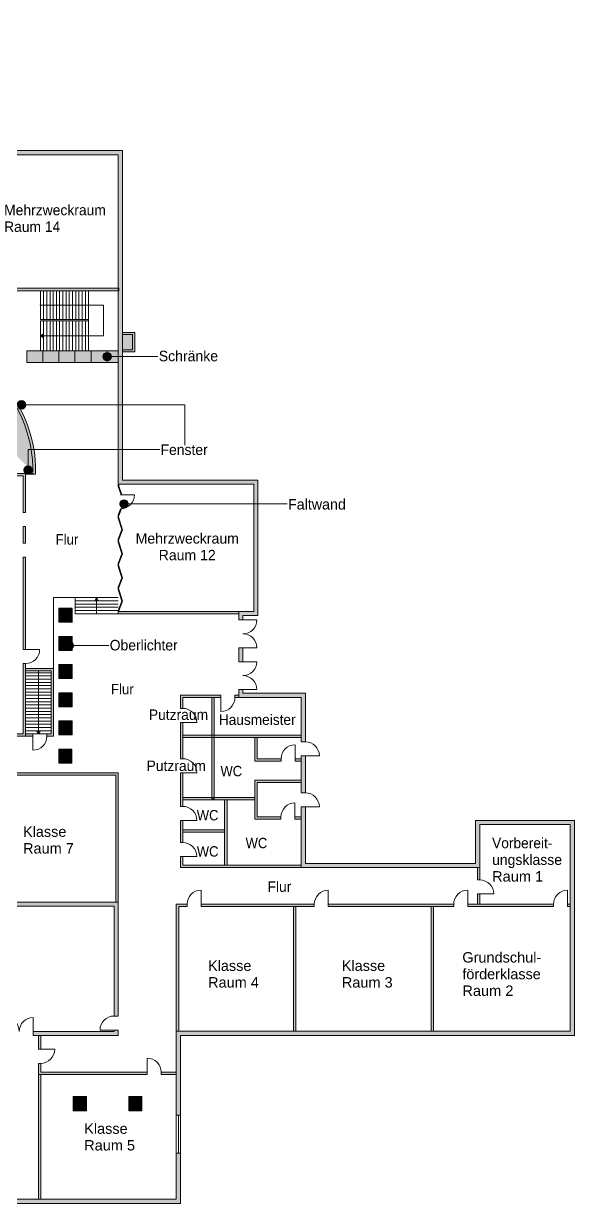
# Model space of a CAD drawing. Header units: inches. Extents: x -15998 to 80878, y -17133 to 67803.
# Drawn here: x 41207 to 80878, y -17133 to 67803 of the extents above; entities that cross this region are included whole.
import ezdxf

# ---------------------------------------------------------------- set-up
doc = ezdxf.new("R2010")
doc.units = ezdxf.units.IN
doc.header["$LTSCALE"] = 303
doc.header["$MEASUREMENT"] = 0
doc.header["$PDMODE"] = 34
doc.header["$PDSIZE"] = 5
doc.linetypes.add('Standardmuster', pattern=[0])
doc.linetypes.add('Volllinie', pattern=[0])
doc.layers.add('Grundebene', color=7, linetype='Continuous')
doc.styles.add('ARIAL', font='arial.ttf', dxfattribs={"height": 0.2})

# ---------------------------------------------------------------- blocks, each defined once
blk = doc.blocks.new('Color_Area-B6')
at = {"layer": 'Grundebene', "true_color": 0x000000, "transparency": 33554687}
h = blk.add_hatch(color=18, dxfattribs=at)
h.paths.add_polyline_path([(40301, 13693), (47851, 13693), (47851, 4561), (48021, 4561), (48021, 13863), (40301, 13863)], flags=0)
h.paths.add_polyline_path([(16188, 13863), (8489, 13863), (8489, 13693), (16188, 13693)], flags=0)
h.paths.add_polyline_path([(19313, 13863), (19313, 13693), (17198, 13693), (17198, 13863)], flags=0)
h.paths.add_polyline_path([(20323, 13863), (29296, 13863), (29296, 13693), (20323, 13693)], flags=0)
h.paths.add_polyline_path([(30306, 13693), (30306, 13863), (39291, 13863), (39291, 13693)], flags=0)
at = {"layer": 'Grundebene', "color": 18, "linetype": 'Volllinie', "lineweight": 9, "true_color": 0x000000}
for p, q in [((16188, 13863), (8489, 13863)), ((8489, 13863), (8489, 13693)), ((8489, 13693), (16188, 13693)), ((16188, 13693), (16188, 13863)), ((17198, 13693), (17198, 13863)), ((17198, 13863), (19313, 13863)), ((19313, 13693), (17198, 13693)), ((19313, 13863), (19313, 13693)), ((20323, 13863), (29296, 13863)), ((20323, 13693), (20323, 13863)), ((29296, 13693), (20323, 13693)), ((29296, 13863), (29296, 13693)), ((30306, 13693), (30306, 13863)), ((30306, 13863), (39291, 13863)), ((39291, 13693), (30306, 13693)), ((39291, 13863), (39291, 13693)), ((48021, 13863), (40301, 13863)), ((40301, 13863), (40301, 13693)), ((40301, 13693), (47851, 13693)), ((47851, 13693), (47851, 4561)), ((48021, 4561), (48021, 13863)), ((47851, 4561), (48021, 4561))]:
    blk.add_line(p, q, dxfattribs=at)
blk = doc.blocks.new('Color_Area-126')
at = {"layer": 'Grundebene', "true_color": 0x000000, "transparency": 33554687}
h = blk.add_hatch(color=18, dxfattribs=at)
h.paths.add_polyline_path([(42440, -6039), (42270, -6039), (42270, -5051), (42440, -5051)], flags=0)
h.paths.add_polyline_path([(42440, -7049), (42440, -7686), (50103, -7686), (50103, -7856), (42270, -7856), (42270, -7049)], flags=0)
h.paths.add_polyline_path([(51113, -7856), (51113, -7686), (52207, -7686), (52207, -7856)], flags=0)
at = {"layer": 'Grundebene', "color": 18, "linetype": 'Volllinie', "lineweight": 9, "true_color": 0x000000}
for p, q in [((42270, -6039), (42270, -5051)), ((42270, -5051), (42440, -5051)), ((42440, -5051), (42440, -6039)), ((42440, -6039), (42270, -6039)), ((42270, -7856), (42270, -7049)), ((42270, -7049), (42440, -7049)), ((42440, -7049), (42440, -7686)), ((50103, -7856), (42270, -7856)), ((42440, -7686), (50103, -7686)), ((50103, -7686), (50103, -7856)), ((51113, -7856), (51113, -7686)), ((51113, -7686), (52207, -7686)), ((52207, -7856), (51113, -7856)), ((52207, -7686), (52207, -7856))]:
    blk.add_line(p, q, dxfattribs=at)
blk = doc.blocks.new('Color_Area-135')
at = {"layer": 'Grundebene', "true_color": 0x000000, "transparency": 33554687}
blk.add_hatch(color=18, dxfattribs=at).paths.add_polyline_path([(42270, -7856), (42270, -16833), (42440, -16833), (42440, -7856)], flags=0)
at = {"layer": 'Grundebene', "color": 18, "linetype": 'Volllinie', "lineweight": 9, "true_color": 0x000000}
for p, q in [((42270, -7856), (42270, -16833)), ((42440, -7856), (42270, -7856)), ((42440, -7856), (42440, -16833)), ((42270, -16833), (42440, -16833))]:
    blk.add_line(p, q, dxfattribs=at)
blk = doc.blocks.new('Color_Area-13A')
at = {"layer": 'Grundebene', "true_color": 0x000000, "transparency": 33554687}
h = blk.add_hatch(color=18, dxfattribs=at)
h.paths.add_polyline_path([(52981, 4236), (52981, 4406), (52207, 4406), (52207, -4740), (52377, -4740), (52377, 4236)], flags=0)
h.paths.add_polyline_path([(79376, 4406), (73195, 4406), (73195, 4236), (79376, 4236)], flags=0)
h.paths.add_polyline_path([(80578, 4406), (80578, 4236), (80386, 4236), (80386, 4406)], flags=0)
h.paths.add_polyline_path([(72185, 4236), (72185, 4406), (63154, 4406), (63154, 4236)], flags=0)
h.paths.add_polyline_path([(53991, 4236), (62144, 4236), (62144, 4406), (53991, 4406)], flags=0)
at = {"layer": 'Grundebene', "color": 18, "linetype": 'Volllinie', "lineweight": 9, "true_color": 0x000000}
for p, q in [((52981, 4406), (52207, 4406)), ((52207, 4406), (52207, -4740)), ((52981, 4236), (52981, 4406)), ((62144, 4406), (53991, 4406)), ((53991, 4406), (53991, 4236)), ((62144, 4236), (62144, 4406)), ((72185, 4406), (63154, 4406)), ((63154, 4406), (63154, 4236)), ((72185, 4236), (72185, 4406)), ((79376, 4406), (73195, 4406)), ((73195, 4406), (73195, 4236)), ((79376, 4236), (79376, 4406)), ((80386, 4236), (80386, 4406)), ((80386, 4406), (80578, 4406)), ((80578, 4406), (80578, 4236)), ((52377, -4740), (52377, 4236)), ((52377, 4236), (52981, 4236)), ((53991, 4236), (62144, 4236)), ((63154, 4236), (72185, 4236)), ((73195, 4236), (79376, 4236)), ((80578, 4236), (80386, 4236)), ((52207, -4740), (52377, -4740))]:
    blk.add_line(p, q, dxfattribs=at)
blk = doc.blocks.new('Color_Area-151')
at = {"layer": 'Grundebene', "true_color": 0x000000, "transparency": 33554687}
h = blk.add_hatch(color=18, dxfattribs=at)
h.paths.add_polyline_path([(73896, 5144), (74066, 5144), (74066, 4406), (73896, 4406)], flags=0)
h.paths.add_polyline_path([(74066, 6154), (74066, 7042), (73896, 7042), (73896, 6154)], flags=0)
at = {"layer": 'Grundebene', "color": 18, "linetype": 'Volllinie', "lineweight": 9, "true_color": 0x000000}
for p, q in [((74066, 7042), (73896, 7042)), ((73896, 7042), (73896, 6154)), ((74066, 6154), (74066, 7042)), ((73896, 6154), (74066, 6154)), ((73896, 5144), (74066, 5144)), ((73896, 4406), (73896, 5144)), ((74066, 5144), (74066, 4406)), ((74066, 4406), (73896, 4406))]:
    blk.add_line(p, q, dxfattribs=at)
blk = doc.blocks.new('Color_Area-15A')
at = {"layer": 'Grundebene', "true_color": 0x000000, "transparency": 33554687}
blk.add_hatch(color=18, dxfattribs=at).paths.add_polyline_path([(60819, -4740), (60819, 4236), (60649, 4236), (60649, -4740)], flags=0)
at = {"layer": 'Grundebene', "color": 18, "linetype": 'Volllinie', "lineweight": 9, "true_color": 0x000000}
for p, q in [((60819, 4236), (60649, 4236)), ((60649, -4740), (60649, 4236)), ((60819, -4740), (60819, 4236)), ((60649, -4740), (60819, -4740))]:
    blk.add_line(p, q, dxfattribs=at)
blk = doc.blocks.new('Color_Area-15F')
at = {"layer": 'Grundebene', "true_color": 0x000000, "transparency": 33554687}
blk.add_hatch(color=18, dxfattribs=at).paths.add_polyline_path([(70571, 4236), (70571, -4740), (70741, -4740), (70741, 4236)], flags=0)
at = {"layer": 'Grundebene', "color": 18, "linetype": 'Volllinie', "lineweight": 9, "true_color": 0x000000}
for p, q in [((70571, 4236), (70571, -4740)), ((70741, 4236), (70571, 4236)), ((70741, 4236), (70741, -4740)), ((70571, -4740), (70741, -4740))]:
    blk.add_line(p, q, dxfattribs=at)
blk = doc.blocks.new('Color_Area-164')
at = {"layer": 'Grundebene', "true_color": 0x000000, "transparency": 33554687}
h = blk.add_hatch(color=18, dxfattribs=at)
h.paths.add_polyline_path([(55422, 19289), (55422, 19459), (52502, 19459), (52502, 18507), (52672, 18507), (52672, 19289)], flags=0)
h.paths.add_polyline_path([(52672, 8844), (52672, 10440), (52502, 10440), (52502, 8844)], flags=0)
h.paths.add_polyline_path([(52672, 7212), (61199, 7212), (61199, 7042), (52502, 7042), (52502, 7834), (52672, 7834)], flags=0)
h.paths.add_polyline_path([(52502, 11450), (52672, 11450), (52672, 13874), (52502, 13874)], flags=0)
h.paths.add_polyline_path([(52502, 17497), (52502, 14884), (52672, 14884), (52672, 17497)], flags=0)
h.paths.add_polyline_path([(56432, 19289), (56703, 19289), (56703, 19459), (56432, 19459)], flags=0)
at = {"layer": 'Grundebene', "color": 18, "linetype": 'Volllinie', "lineweight": 9, "true_color": 0x000000}
for p, q in [((55422, 19459), (52502, 19459)), ((52502, 19459), (52502, 18507)), ((52672, 18507), (52672, 19289)), ((52672, 19289), (55422, 19289)), ((55422, 19289), (55422, 19459)), ((56703, 19459), (56432, 19459)), ((56432, 19459), (56432, 19289)), ((56432, 19289), (56703, 19289)), ((56703, 19289), (56703, 19459)), ((52502, 18507), (52672, 18507)), ((52502, 17497), (52502, 14884)), ((52672, 17497), (52502, 17497)), ((52672, 14884), (52672, 17497)), ((52502, 14884), (52672, 14884)), ((52672, 13874), (52502, 13874)), ((52502, 13874), (52502, 11450)), ((52672, 11450), (52672, 13874)), ((52502, 11450), (52672, 11450)), ((52672, 10440), (52502, 10440)), ((52502, 10440), (52502, 8844)), ((52672, 8844), (52672, 10440)), ((52502, 8844), (52672, 8844)), ((52502, 7042), (52502, 7834)), ((52502, 7834), (52672, 7834)), ((52672, 7834), (52672, 7212)), ((61199, 7042), (52502, 7042)), ((52672, 7212), (61199, 7212)), ((61199, 7212), (61199, 7042))]:
    blk.add_line(p, q, dxfattribs=at)
blk = doc.blocks.new('Color_Area-181')
at = {"layer": 'Grundebene', "true_color": 0x000000, "transparency": 33554687}
blk.add_hatch(color=18, dxfattribs=at).paths.add_polyline_path([(54928, 12003), (54928, 19289), (54758, 19289), (54758, 12003)], flags=0)
at = {"layer": 'Grundebene', "color": 18, "linetype": 'Volllinie', "lineweight": 9, "true_color": 0x000000}
for p, q in [((54928, 19289), (54758, 19289)), ((54758, 12003), (54758, 19289)), ((54928, 12003), (54928, 19289)), ((54758, 12003), (54928, 12003))]:
    blk.add_line(p, q, dxfattribs=at)
blk = doc.blocks.new('Color_Area-186')
at = {"layer": 'Grundebene', "true_color": 0x000000, "transparency": 33554687}
blk.add_hatch(color=18, dxfattribs=at).paths.add_polyline_path([(61199, 16584), (52672, 16584), (52672, 16414), (61199, 16414)], flags=0)
at = {"layer": 'Grundebene', "color": 18, "linetype": 'Volllinie', "lineweight": 9, "true_color": 0x000000}
for p, q in [((61199, 16584), (52672, 16584)), ((52672, 16584), (52672, 16414)), ((61199, 16414), (52672, 16414)), ((61199, 16414), (61199, 16584))]:
    blk.add_line(p, q, dxfattribs=at)
blk = doc.blocks.new('Color_Area-18B')
at = {"layer": 'Grundebene', "true_color": 0x000000, "transparency": 33554687}
h = blk.add_hatch(color=18, dxfattribs=at)
h.paths.add_polyline_path([(58028, 16414), (57858, 16414), (57858, 14708), (59752, 14708), (59752, 14878), (58028, 14878)], flags=0)
h.paths.add_polyline_path([(60762, 14708), (61199, 14708), (61199, 14878), (60762, 14878)], flags=0)
at = {"layer": 'Grundebene', "color": 18, "linetype": 'Volllinie', "lineweight": 9, "true_color": 0x000000}
for p, q in [((58028, 16414), (57858, 16414)), ((57858, 16414), (57858, 14708)), ((58028, 14878), (58028, 16414)), ((57858, 14708), (59752, 14708)), ((59752, 14878), (58028, 14878)), ((59752, 14708), (59752, 14878)), ((61199, 14878), (60762, 14878)), ((60762, 14878), (60762, 14708)), ((60762, 14708), (61199, 14708)), ((61199, 14708), (61199, 14878))]:
    blk.add_line(p, q, dxfattribs=at)
blk = doc.blocks.new('Color_Area-196')
at = {"layer": 'Grundebene', "true_color": 0x000000, "transparency": 33554687}
h = blk.add_hatch(color=18, dxfattribs=at)
h.paths.add_polyline_path([(59744, 10692), (59744, 10522), (57858, 10522), (57858, 13328), (61199, 13328), (61199, 13158), (58028, 13158), (58028, 10692)], flags=0)
h.paths.add_polyline_path([(60754, 10522), (61199, 10522), (61199, 10692), (60754, 10692)], flags=0)
at = {"layer": 'Grundebene', "color": 18, "linetype": 'Volllinie', "lineweight": 9, "true_color": 0x000000}
for p, q in [((57858, 10522), (57858, 13328)), ((57858, 13328), (61199, 13328)), ((61199, 13158), (58028, 13158)), ((58028, 13158), (58028, 10692)), ((61199, 13328), (61199, 13158)), ((59744, 10522), (57858, 10522)), ((58028, 10692), (59744, 10692)), ((59744, 10692), (59744, 10522)), ((61199, 10692), (60754, 10692)), ((60754, 10692), (60754, 10522)), ((60754, 10522), (61199, 10522)), ((61199, 10522), (61199, 10692))]:
    blk.add_line(p, q, dxfattribs=at)
blk = doc.blocks.new('Color_Area-1A3')
at = {"layer": 'Grundebene', "true_color": 0x000000, "transparency": 33554687}
blk.add_hatch(color=18, dxfattribs=at).paths.add_polyline_path([(52672, 11918), (57858, 11918), (57858, 12088), (52672, 12088)], flags=0)
at = {"layer": 'Grundebene', "color": 18, "linetype": 'Volllinie', "lineweight": 9, "true_color": 0x000000}
for p, q in [((52672, 12088), (57858, 12088)), ((52672, 12088), (52672, 11918)), ((52672, 11918), (57858, 11918)), ((57858, 11918), (57858, 12088))]:
    blk.add_line(p, q, dxfattribs=at)
blk = doc.blocks.new('Color_Area-1A8')
at = {"layer": 'Grundebene', "true_color": 0x000000, "transparency": 33554687}
blk.add_hatch(color=18, dxfattribs=at).paths.add_polyline_path([(55858, 7212), (55858, 11918), (55688, 11918), (55688, 7212)], flags=0)
at = {"layer": 'Grundebene', "color": 18, "linetype": 'Volllinie', "lineweight": 9, "true_color": 0x000000}
for p, q in [((55858, 11918), (55688, 11918)), ((55688, 7212), (55688, 11918)), ((55858, 7212), (55858, 11918)), ((55688, 7212), (55858, 7212))]:
    blk.add_line(p, q, dxfattribs=at)
blk = doc.blocks.new('Color_Area-1AD')
at = {"layer": 'Grundebene', "true_color": 0x000000, "transparency": 33554687}
blk.add_hatch(color=18, dxfattribs=at).paths.add_polyline_path([(55688, 9762), (52672, 9762), (52672, 9592), (55688, 9592)], flags=0)
at = {"layer": 'Grundebene', "color": 18, "linetype": 'Volllinie', "lineweight": 9, "true_color": 0x000000}
for p, q in [((55688, 9762), (52672, 9762)), ((52672, 9762), (52672, 9592)), ((55688, 9592), (52672, 9592)), ((55688, 9592), (55688, 9762))]:
    blk.add_line(p, q, dxfattribs=at)
blk = doc.blocks.new('Color_Area-25A')
at = {"layer": 'Grundebene', "true_color": 0x000000, "transparency": 33554687}
h = blk.add_hatch(color=18, dxfattribs=at)
h.paths.add_polyline_path([(40587, 48575), (40587, 48745), (48077, 48745), (48077, 48575)], flags=0)
h.paths.add_polyline_path([(39577, 48745), (34534, 48745), (34534, 53989), (34364, 53989), (34364, 48575), (39577, 48575)], flags=0)
h.paths.add_polyline_path([(34534, 54999), (34364, 54999), (34364, 58357), (34534, 58357)], flags=0)
at = {"layer": 'Grundebene', "color": 18, "linetype": 'Volllinie', "lineweight": 9, "true_color": 0x000000}
for p, q in [((34364, 54999), (34364, 58357)), ((34364, 58357), (34534, 58357)), ((34534, 58357), (34534, 54999)), ((34534, 54999), (34364, 54999)), ((34534, 53989), (34364, 53989)), ((34364, 53989), (34364, 48575)), ((34534, 48745), (34534, 53989)), ((34364, 48575), (39577, 48575)), ((39577, 48745), (34534, 48745)), ((39577, 48575), (39577, 48745)), ((40587, 48575), (40587, 48745)), ((40587, 48745), (48077, 48745)), ((48077, 48575), (40587, 48575)), ((48077, 48745), (48077, 48575))]:
    blk.add_line(p, q, dxfattribs=at)
blk = doc.blocks.new('Color_Area-28A')
at = {"layer": 'Grundebene', "true_color": 0x000000, "transparency": 33554687}
h = blk.add_hatch(color=18, dxfattribs=at)
edge = h.paths.add_edge_path(flags=0)
edge.add_ellipse((29298, 35590), major_axis=(12582, 0), ratio=0.865119, start_angle=-1.1521, end_angle=83.52396)
edge.add_line((30717, 46405), (30740, 46574))
edge.add_ellipse((29298, 35590), major_axis=(-12779, 0), ratio=0.865119, start_angle=178.8479, end_angle=263.52396, ccw=False)
edge.add_line((42075, 35367), (41877, 35371))
at = {"layer": 'Grundebene', "color": 18, "linetype": 'Volllinie', "lineweight": 9, "true_color": 0x000000}
for p, q in [((30740, 46574), (30717, 46405)), ((42075, 35367), (41877, 35371))]:
    blk.add_line(p, q, dxfattribs=at)
for major_axis in [(12582, 0), (12779, 0)]:
    blk.add_ellipse((29298, 35590), major_axis=major_axis, ratio=0.865119, start_param=6.263077, end_param=7.740953, dxfattribs=at)
blk = doc.blocks.new('door-2A9')
at = {"layer": 'Grundebene', "color": 18, "linetype": 'Standardmuster', "lineweight": 13, "true_color": 0x000000}
blk.add_line((80386, 4406), (80386, 5416), dxfattribs=at)
blk.add_arc((80386, 4406), 1010, 90, 180, dxfattribs=at)
blk = doc.blocks.new('door-2B1')
at = {"layer": 'Grundebene', "color": 18, "linetype": 'Standardmuster', "lineweight": 13, "true_color": 0x000000}
blk.add_line((50103, -7686), (50103, -6676), dxfattribs=at)
blk.add_arc((50103, -7686), 1010, 0, 90, dxfattribs=at)
blk = doc.blocks.new('door-2B9')
at = {"layer": 'Grundebene', "color": 18, "linetype": 'Standardmuster', "lineweight": 13, "true_color": 0x000000}
blk.add_line((42440, -6039), (43450, -6039), dxfattribs=at)
blk.add_arc((42440, -6039), 1010, 270, 0, dxfattribs=at)
blk = doc.blocks.new('door-39B')
at = {"layer": 'Grundebene', "color": 18, "linetype": 'Standardmuster', "lineweight": 13, "true_color": 0x000000}
for p, q in [((39897, -4751), (39897, -3751)), ((41897, -4751), (41897, -3751))]:
    blk.add_line(p, q, dxfattribs=at)
for centre, start, end in [((39897, -4751), 0, 90), ((41897, -4751), 90, 180)]:
    blk.add_arc(centre, 1000, start, end, dxfattribs=at)
blk = doc.blocks.new('door-3A5')
at = {"layer": 'Grundebene', "color": 18, "linetype": 'Standardmuster', "lineweight": 13, "true_color": 0x000000}
blk.add_line((47721, -4654), (46711, -4654), dxfattribs=at)
blk.add_arc((47721, -4654), 1010, 90, 180, dxfattribs=at)
blk = doc.blocks.new('Color_Area-3C4')
at = {"layer": 'Grundebene', "true_color": 0x000000, "transparency": 33554687}
blk.add_hatch(color=18, dxfattribs=at).paths.add_polyline_path([(48021, 25320), (56703, 25320), (56703, 25490), (48021, 25490)], flags=0)
at = {"layer": 'Grundebene', "color": 18, "linetype": 'Volllinie', "lineweight": 9, "true_color": 0x000000}
for p, q in [((48021, 25490), (56703, 25490)), ((48021, 25490), (48021, 25320)), ((56703, 25320), (56703, 25490)), ((48021, 25320), (56703, 25320))]:
    blk.add_line(p, q, dxfattribs=at)
blk = doc.blocks.new('Color_Area-3C9')
at = {"layer": 'Grundebene', "true_color": 0x000000, "transparency": 33554687}
blk.add_hatch(color=18, dxfattribs=at).paths.add_polyline_path([(48277, 26230), (48021, 25548), (48021, 25405), (48330, 26228), (48021, 27221), (48021, 27053)], flags=0)
at = {"layer": 'Grundebene', "color": 18, "linetype": 'Volllinie', "lineweight": 9, "true_color": 0x000000}
for p, q in [((48330, 26228), (48021, 27221)), ((48021, 27221), (48021, 27053)), ((48021, 27053), (48277, 26230)), ((48277, 26230), (48021, 25548)), ((48021, 25405), (48330, 26228)), ((48021, 25548), (48021, 25405))]:
    blk.add_line(p, q, dxfattribs=at)
blk = doc.blocks.new('Color_Area-3D0')
at = {"layer": 'Grundebene', "true_color": 0x000000, "transparency": 33554687}
blk.add_hatch(color=18, dxfattribs=at).paths.add_polyline_path([(48277, 27907), (48021, 27225), (48021, 27083), (48330, 27906), (48021, 28899), (48021, 28730)], flags=0)
at = {"layer": 'Grundebene', "color": 18, "linetype": 'Volllinie', "lineweight": 9, "true_color": 0x000000}
for p, q in [((48330, 27906), (48021, 28899)), ((48021, 28899), (48021, 28730)), ((48021, 28730), (48277, 27907)), ((48277, 27907), (48021, 27225)), ((48021, 27083), (48330, 27906)), ((48021, 27225), (48021, 27083))]:
    blk.add_line(p, q, dxfattribs=at)
blk = doc.blocks.new('Color_Area-3D7')
at = {"layer": 'Grundebene', "true_color": 0x000000, "transparency": 33554687}
blk.add_hatch(color=18, dxfattribs=at).paths.add_polyline_path([(48277, 29639), (48021, 28957), (48021, 28815), (48330, 29637), (48021, 30631), (48021, 30462)], flags=0)
at = {"layer": 'Grundebene', "color": 18, "linetype": 'Volllinie', "lineweight": 9, "true_color": 0x000000}
for p, q in [((48330, 29637), (48021, 30631)), ((48021, 30631), (48021, 30462)), ((48021, 30462), (48277, 29639)), ((48277, 29639), (48021, 28957)), ((48021, 28815), (48330, 29637)), ((48021, 28957), (48021, 28815))]:
    blk.add_line(p, q, dxfattribs=at)
blk = doc.blocks.new('Color_Area-3DE')
at = {"layer": 'Grundebene', "true_color": 0x000000, "transparency": 33554687}
blk.add_hatch(color=18, dxfattribs=at).paths.add_polyline_path([(48277, 31371), (48021, 30689), (48021, 30546), (48330, 31369), (48021, 32362), (48021, 32194)], flags=0)
at = {"layer": 'Grundebene', "color": 18, "linetype": 'Volllinie', "lineweight": 9, "true_color": 0x000000}
for p, q in [((48330, 31369), (48021, 32362)), ((48021, 32362), (48021, 32194)), ((48021, 32194), (48277, 31371)), ((48277, 31371), (48021, 30689)), ((48021, 30546), (48330, 31369)), ((48021, 30689), (48021, 30546))]:
    blk.add_line(p, q, dxfattribs=at)
blk = doc.blocks.new('Color_Area-3E5')
at = {"layer": 'Grundebene', "true_color": 0x000000, "transparency": 33554687}
blk.add_hatch(color=18, dxfattribs=at).paths.add_polyline_path([(48194, 32880), (48229, 32881), (48248, 32882), (48021, 32278), (48021, 32420)], flags=0)
at = {"layer": 'Grundebene', "color": 18, "linetype": 'Volllinie', "lineweight": 9, "true_color": 0x000000}
for p, q in [((48021, 32278), (48248, 32882)), ((48021, 32420), (48194, 32880)), ((48021, 32278), (48021, 32420))]:
    blk.add_line(p, q, dxfattribs=at)
blk.add_arc((48191, 33890), 1010, 270.14339, 273.20812, dxfattribs=at)
blk = doc.blocks.new('Color_Area-3EA')
at = {"layer": 'Grundebene', "true_color": 0x000000, "transparency": 33554687}
blk.add_hatch(color=18, dxfattribs=at).paths.add_polyline_path([(48021, 34484), (48227, 33890), (48280, 33890), (48021, 34637)], flags=0)
at = {"layer": 'Grundebene', "color": 18, "linetype": 'Volllinie', "lineweight": 9, "true_color": 0x000000}
for p, q in [((48021, 34637), (48280, 33890)), ((48021, 34637), (48021, 34484)), ((48021, 34484), (48227, 33890)), ((48227, 33890), (48280, 33890))]:
    blk.add_line(p, q, dxfattribs=at)
blk = doc.blocks.new('Color_Area-3EF')
at = {"layer": 'Grundebene', "true_color": 0x000000, "transparency": 33554687}
blk.add_hatch(color=18, dxfattribs=at).paths.add_polyline_path([(48071, 34484), (48071, 34637), (48021, 34637), (48021, 34484)], flags=0)
at = {"layer": 'Grundebene', "color": 18, "linetype": 'Volllinie', "lineweight": 9, "true_color": 0x000000}
for p, q in [((48071, 34637), (48021, 34637)), ((48021, 34484), (48021, 34637)), ((48021, 34484), (48071, 34484)), ((48071, 34484), (48071, 34637))]:
    blk.add_line(p, q, dxfattribs=at)
blk = doc.blocks.new('Color_Area-3F9')
at = {"layer": 'Grundebene', "true_color": 0xffffff, "transparency": 33554687}
blk.add_hatch(color=7, dxfattribs=at).paths.add_polyline_path([(41357, 35371), (41877, 35371), (41878, 35407), (41355, 35407)], flags=0)
at = {"layer": 'Grundebene', "color": 18, "linetype": 'Volllinie', "lineweight": 9, "true_color": 0x000000}
for p, q in [((41878, 35407), (41355, 35407)), ((41355, 35407), (41357, 35371)), ((41357, 35371), (41877, 35371)), ((41877, 35371), (41878, 35407))]:
    blk.add_line(p, q, dxfattribs=at)
blk = doc.blocks.new('Color_Area-833')
at = {"layer": 'Grundebene', "true_color": 0x000000, "transparency": 33554687}
h = blk.add_hatch(color=18, dxfattribs=at)
edge = h.paths.add_edge_path(flags=0)
edge.add_arc((41533, 35661), 303, 0, 360)
at = {"layer": 'Grundebene', "color": 18, "linetype": 'Standardmuster', "lineweight": 13, "true_color": 0x000000}
blk.add_circle((41533, 35661), 303, dxfattribs=at)
blk = doc.blocks.new('_GROUP-43E')
at = {"layer": 'Grundebene', "color": 18, "linetype": 'Standardmuster', "lineweight": 13, "true_color": 0x000000}
for p, q in [((41533, 37150), (51012, 37150)), ((41533, 35661), (41533, 37150))]:
    blk.add_line(p, q, dxfattribs=at)
at = {"layer": 'Grundebene'}
blk.add_blockref('Color_Area-833', (0, 0), dxfattribs=at)
blk = doc.blocks.new('Color_Area-835')
at = {"layer": 'Grundebene', "true_color": 0x000000, "transparency": 33554687}
h = blk.add_hatch(color=18, dxfattribs=at)
edge = h.paths.add_edge_path(flags=0)
edge.add_arc((41062, 40356), 303, 0, 360)
at = {"layer": 'Grundebene', "color": 18, "linetype": 'Standardmuster', "lineweight": 13, "true_color": 0x000000}
blk.add_circle((41062, 40356), 303, dxfattribs=at)
blk = doc.blocks.new('_GROUP-442')
at = {"layer": 'Grundebene', "color": 18, "linetype": 'Standardmuster', "lineweight": 13, "true_color": 0x000000}
for p, q in [((41062, 40356), (52810, 40356)), ((52810, 40356), (52810, 37450))]:
    blk.add_line(p, q, dxfattribs=at)
at = {"layer": 'Grundebene'}
blk.add_blockref('Color_Area-835', (0, 0), dxfattribs=at)
blk = doc.blocks.new('Color_Area-837')
at = {"layer": 'Grundebene', "true_color": 0x000000, "transparency": 33554687}
h = blk.add_hatch(color=18, dxfattribs=at)
edge = h.paths.add_edge_path(flags=0)
edge.add_arc((47226, 43827), 303, 0, 360)
at = {"layer": 'Grundebene', "color": 18, "linetype": 'Standardmuster', "lineweight": 13, "true_color": 0x000000}
blk.add_circle((47226, 43827), 303, dxfattribs=at)
blk = doc.blocks.new('_GROUP-446')
at = {"layer": 'Grundebene', "color": 18, "linetype": 'Standardmuster', "lineweight": 13, "true_color": 0x000000}
blk.add_line((47226, 43827), (50870, 43827), dxfattribs=at)
at = {"layer": 'Grundebene'}
blk.add_blockref('Color_Area-837', (0, 0), dxfattribs=at)
blk = doc.blocks.new('Color_Area-839')
at = {"layer": 'Grundebene', "true_color": 0x000000, "transparency": 33554687}
h = blk.add_hatch(color=18, dxfattribs=at)
edge = h.paths.add_edge_path(flags=0)
edge.add_arc((48441, 33221), 303, 0, 360)
at = {"layer": 'Grundebene', "color": 18, "linetype": 'Standardmuster', "lineweight": 13, "true_color": 0x000000}
blk.add_circle((48441, 33221), 303, dxfattribs=at)
blk = doc.blocks.new('Color_Area-83E')
at = {"layer": 'Grundebene', "true_color": 0x000000, "transparency": 33554687}
h = blk.add_hatch(color=18, dxfattribs=at)
edge = h.paths.add_edge_path(flags=0)
edge.add_arc((44490, 23022), 303, 0, 360)
at = {"layer": 'Grundebene', "color": 18, "linetype": 'Standardmuster', "lineweight": 13, "true_color": 0x000000}
blk.add_circle((44490, 23022), 303, dxfattribs=at)
blk = doc.blocks.new('_GROUP-46A')
at = {"layer": 'Grundebene', "color": 18, "linetype": 'Standardmuster', "lineweight": 13, "true_color": 0x000000}
blk.add_line((44490, 23022), (47345, 23022), dxfattribs=at)
at = {"layer": 'Grundebene'}
blk.add_blockref('Color_Area-83E', (0, 0), dxfattribs=at)
blk = doc.blocks.new('door-54B')
at = {"layer": 'Grundebene', "color": 18, "linetype": 'Standardmuster', "lineweight": 13, "true_color": 0x000000}
blk.add_line((48191, 33890), (49201, 33890), dxfattribs=at)
blk.add_arc((48191, 33890), 1010, 270, 0, dxfattribs=at)
blk = doc.blocks.new('door-553')
at = {"layer": 'Grundebene', "color": 18, "linetype": 'Standardmuster', "lineweight": 13, "true_color": 0x000000}
blk.add_line((41355, 22741), (42365, 22741), dxfattribs=at)
blk.add_arc((41355, 22741), 1010, 270, 0, dxfattribs=at)
blk = doc.blocks.new('door-55B')
at = {"layer": 'Grundebene', "color": 18, "linetype": 'Standardmuster', "lineweight": 13, "true_color": 0x000000}
blk.add_line((41877, 16499), (41877, 15489), dxfattribs=at)
blk.add_arc((41877, 16499), 1010, 270, 0, dxfattribs=at)
blk = doc.blocks.new('door-563')
at = {"layer": 'Grundebene', "color": 18, "linetype": 'Standardmuster', "lineweight": 13, "true_color": 0x000000}
blk.add_line((55422, 19289), (55422, 18279), dxfattribs=at)
blk.add_arc((55422, 19289), 1010, 270, 0, dxfattribs=at)
blk = doc.blocks.new('door-56B')
at = {"layer": 'Grundebene', "color": 18, "linetype": 'Standardmuster', "lineweight": 13, "true_color": 0x000000}
blk.add_line((52672, 17497), (53682, 17497), dxfattribs=at)
blk.add_arc((52672, 17497), 1010, 0, 90, dxfattribs=at)
blk = doc.blocks.new('door-573')
at = {"layer": 'Grundebene', "color": 18, "linetype": 'Standardmuster', "lineweight": 13, "true_color": 0x000000}
blk.add_line((52672, 13874), (53682, 13874), dxfattribs=at)
blk.add_arc((52672, 13874), 1010, 0, 90, dxfattribs=at)
blk = doc.blocks.new('door-57B')
at = {"layer": 'Grundebene', "color": 18, "linetype": 'Standardmuster', "lineweight": 13, "true_color": 0x000000}
blk.add_line((61499, 15090), (62509, 15090), dxfattribs=at)
blk.add_arc((61499, 15090), 1010, 0, 90, dxfattribs=at)
blk = doc.blocks.new('door-583')
at = {"layer": 'Grundebene', "color": 18, "linetype": 'Standardmuster', "lineweight": 13, "true_color": 0x000000}
blk.add_line((60762, 14878), (60762, 15888), dxfattribs=at)
blk.add_arc((60762, 14878), 1010, 90, 180, dxfattribs=at)
blk = doc.blocks.new('door-58B')
at = {"layer": 'Grundebene', "color": 18, "linetype": 'Standardmuster', "lineweight": 13, "true_color": 0x000000}
blk.add_line((61499, 11416), (62509, 11416), dxfattribs=at)
blk.add_arc((61499, 11416), 1010, 0, 90, dxfattribs=at)
blk = doc.blocks.new('door-593')
at = {"layer": 'Grundebene', "color": 18, "linetype": 'Standardmuster', "lineweight": 13, "true_color": 0x000000}
blk.add_line((60754, 10692), (60754, 11702), dxfattribs=at)
blk.add_arc((60754, 10692), 1010, 90, 180, dxfattribs=at)
blk = doc.blocks.new('door-59B')
at = {"layer": 'Grundebene', "color": 18, "linetype": 'Standardmuster', "lineweight": 13, "true_color": 0x000000}
blk.add_line((52672, 10440), (53682, 10440), dxfattribs=at)
blk.add_arc((52672, 10440), 1010, 0, 90, dxfattribs=at)
blk = doc.blocks.new('door-5A3')
at = {"layer": 'Grundebene', "color": 18, "linetype": 'Standardmuster', "lineweight": 13, "true_color": 0x000000}
blk.add_line((52672, 7834), (53682, 7834), dxfattribs=at)
blk.add_arc((52672, 7834), 1010, 0, 90, dxfattribs=at)
blk = doc.blocks.new('door-5D3')
at = {"layer": 'Grundebene', "color": 18, "linetype": 'Standardmuster', "lineweight": 13, "true_color": 0x000000}
blk.add_line((53991, 4406), (53991, 5416), dxfattribs=at)
blk.add_arc((53991, 4406), 1010, 90, 180, dxfattribs=at)
blk = doc.blocks.new('door-5DB')
at = {"layer": 'Grundebene', "color": 18, "linetype": 'Standardmuster', "lineweight": 13, "true_color": 0x000000}
blk.add_line((63154, 4406), (63154, 5416), dxfattribs=at)
blk.add_arc((63154, 4406), 1010, 90, 180, dxfattribs=at)
blk = doc.blocks.new('door-5E3')
at = {"layer": 'Grundebene', "color": 18, "linetype": 'Standardmuster', "lineweight": 13, "true_color": 0x000000}
blk.add_line((73195, 4406), (73195, 5416), dxfattribs=at)
blk.add_arc((73195, 4406), 1010, 90, 180, dxfattribs=at)
blk = doc.blocks.new('door-5EB')
at = {"layer": 'Grundebene', "color": 18, "linetype": 'Standardmuster', "lineweight": 13, "true_color": 0x000000}
blk.add_line((74066, 5144), (75076, 5144), dxfattribs=at)
blk.add_arc((74066, 5144), 1010, 0, 90, dxfattribs=at)
blk = doc.blocks.new('Color_Area-62A')
at = {"layer": 'Grundebene', "true_color": 0x000000, "transparency": 33554687}
h = blk.add_hatch(color=18, dxfattribs=at)
h.paths.add_polyline_path([(57003, 22868), (56703, 22868), (56703, 21862), (57003, 21862)], flags=0)
h.paths.add_polyline_path([(61499, 16100), (61499, 19589), (57003, 19589), (57003, 19862), (56703, 19862), (56703, 19289), (61199, 19289), (61199, 16100)], flags=0)
h.paths.add_polyline_path([(61499, 12426), (61499, 15090), (61199, 15090), (61199, 12426)], flags=0)
h.paths.add_polyline_path([(52207, -16833), (39576, -16833), (39576, -17133), (52507, -17133), (52507, -13524), (52207, -13524)], flags=0)
h.paths.add_polyline_path([(52207, -10787), (52507, -10787), (52507, -5040), (80878, -5040), (80878, 10442), (73766, 10442), (73766, 7342), (61499, 7342), (61499, 11416), (61199, 11416), (61199, 7042), (74066, 7042), (74066, 10142), (80578, 10142), (80578, -4740), (52207, -4740)], flags=0)
h.paths.add_polyline_path([(47721, -4751), (41897, -4751), (41897, -5051), (48021, -5051), (48021, -4654), (47721, -4654)], flags=0)
h.paths.add_polyline_path([(39897, -4751), (32529, -4751), (32529, -17133), (36119, -17133), (36119, -16833), (32829, -16833), (32829, -5051), (39897, -5051)], flags=0)
h.paths.add_polyline_path([(48021, 4561), (9867, 4561), (9867, 4261), (47721, 4261), (47721, -3644), (48021, -3644)], flags=0)
h.paths.add_polyline_path([(16240, 44249), (15940, 44249), (15940, 40063), (12675, 40063), (12675, 35102), (12975, 35102), (12975, 39763), (16240, 39763)], flags=0)
h.paths.add_polyline_path([(11604, 44724), (11604, 45024), (-12130, 45024), (-12130, 67503), (-10353, 67503), (-10353, 67803), (-12430, 67803), (-12430, 44724)], flags=0)
h.paths.add_polyline_path([(15155, 62033), (15455, 62033), (15455, 67803), (-7353, 67803), (-7353, 67503), (15155, 67503)], flags=0)
h.paths.add_polyline_path([(23208, 58357), (23208, 58657), (15455, 58657), (15455, 59533), (15155, 59533), (15155, 58357)], flags=0)
h.paths.add_polyline_path([(28416, 58357), (28416, 58657), (24218, 58657), (24218, 58357)], flags=0)
h.paths.add_polyline_path([(31242, 58357), (31242, 58657), (29426, 58657), (29426, 58357)], flags=0)
h.paths.add_polyline_path([(48321, 58657), (33242, 58657), (33242, 58357), (48021, 58357), (48021, 34637), (57788, 34637), (57788, 25490), (56703, 25490), (56703, 24868), (57003, 24868), (57003, 25190), (58088, 25190), (58088, 34937), (48321, 34937)], flags=0)
at = {"layer": 'Grundebene', "color": 18, "linetype": 'Volllinie', "lineweight": 9, "true_color": 0x000000}
for points in [[(11604, 44724), (11604, 45024), (-12130, 45024), (-12130, 67503), (-10353, 67503), (-10353, 67803), (-12430, 67803), (-12430, 44724), (11604, 44724)], [(15155, 62033), (15455, 62033), (15455, 67803), (-7353, 67803), (-7353, 67503), (15155, 67503), (15155, 62033)], [(23208, 58357), (23208, 58657), (15455, 58657), (15455, 59533), (15155, 59533), (15155, 58357), (23208, 58357)], [(28416, 58357), (28416, 58657), (24218, 58657), (24218, 58357), (28416, 58357)], [(31242, 58357), (31242, 58657), (29426, 58657), (29426, 58357), (31242, 58357)], [(48321, 58657), (33242, 58657), (33242, 58357), (48021, 58357), (48021, 34637), (57788, 34637), (57788, 25490), (56703, 25490), (56703, 24868), (57003, 24868), (57003, 25190), (58088, 25190), (58088, 34937), (48321, 34937), (48321, 58657)], [(16240, 44249), (15940, 44249), (15940, 40063), (12675, 40063), (12675, 35102), (12975, 35102), (12975, 39763), (16240, 39763), (16240, 44249)], [(57003, 22868), (56703, 22868), (56703, 21862), (57003, 21862), (57003, 22868)], [(61499, 16100), (61499, 19589), (57003, 19589), (57003, 19862), (56703, 19862), (56703, 19289), (61199, 19289), (61199, 16100), (61499, 16100)], [(61499, 12426), (61499, 15090), (61199, 15090), (61199, 12426), (61499, 12426)], [(52207, -10787), (52507, -10787), (52507, -5040), (80878, -5040), (80878, 10442), (73766, 10442), (73766, 7342), (61499, 7342), (61499, 11416), (61199, 11416), (61199, 7042), (74066, 7042), (74066, 10142), (80578, 10142), (80578, -4740), (52207, -4740), (52207, -10787)], [(48021, 4561), (9867, 4561), (9867, 4261), (47721, 4261), (47721, -3644), (48021, -3644), (48021, 4561)], [(39897, -4751), (32529, -4751), (32529, -17133), (36119, -17133), (36119, -16833), (32829, -16833), (32829, -5051), (39897, -5051), (39897, -4751)], [(47721, -4751), (41897, -4751), (41897, -5051), (48021, -5051), (48021, -4654), (47721, -4654), (47721, -4751)], [(52207, -16833), (39576, -16833), (39576, -17133), (52507, -17133), (52507, -13524), (52207, -13524), (52207, -16833)]]:
    blk.add_lwpolyline(points, dxfattribs=at)
blk = doc.blocks.new('Color_Area-7C6')
at = {"layer": 'Grundebene', "true_color": 0x000000, "transparency": 33554687}
blk.add_hatch(color=18, dxfattribs=at).paths.add_polyline_path([(49061, 44317), (48321, 44317), (48321, 44167), (49211, 44167), (49211, 45573), (48321, 45573), (48321, 45423), (49061, 45423)], flags=0)
at = {"layer": 'Grundebene', "color": 18, "linetype": 'Volllinie', "lineweight": 13, "true_color": 0x000000}
for p, q in [((49211, 45573), (48321, 45573)), ((48321, 45573), (48321, 45423)), ((48321, 45423), (49061, 45423)), ((49061, 45423), (49061, 44317)), ((49211, 44167), (49211, 45573)), ((49061, 44317), (48321, 44317)), ((48321, 44317), (48321, 44167)), ((48321, 44167), (49211, 44167))]:
    blk.add_line(p, q, dxfattribs=at)
blk = doc.blocks.new('door-7CF')
at = {"layer": 'Grundebene', "color": 18, "linetype": 'Standardmuster', "lineweight": 13, "true_color": 0x000000}
for p, q in [((57003, 21862), (58003, 21862)), ((57003, 19862), (58003, 19862))]:
    blk.add_line(p, q, dxfattribs=at)
for centre, start, end in [((57003, 21862), 270, 0), ((57003, 19862), 0, 90)]:
    blk.add_arc(centre, 1000, start, end, dxfattribs=at)
blk = doc.blocks.new('door-7D9')
at = {"layer": 'Grundebene', "color": 18, "linetype": 'Standardmuster', "lineweight": 13, "true_color": 0x000000}
for p, q in [((57003, 24868), (58003, 24868)), ((57003, 22868), (58003, 22868))]:
    blk.add_line(p, q, dxfattribs=at)
for centre, start, end in [((57003, 24868), 270, 0), ((57003, 22868), 0, 90)]:
    blk.add_arc(centre, 1000, start, end, dxfattribs=at)
blk = doc.blocks.new('Color_Area-7FE')
at = {"layer": 'Grundebene', "true_color": 0x000000, "transparency": 33554687}
h = blk.add_hatch(color=18, dxfattribs=at)
h.paths.add_polyline_path([(43201, 21199), (43201, 16669), (42887, 16669), (42887, 16499), (43371, 16499), (43371, 21369), (41355, 21369), (41355, 21199)], flags=0)
h.paths.add_polyline_path([(41877, 16669), (41355, 16669), (41355, 16499), (41877, 16499)], flags=0)
at = {"layer": 'Grundebene', "color": 18, "linetype": 'Volllinie', "lineweight": 9, "true_color": 0x000000}
for p, q in [((43371, 21369), (41355, 21369)), ((41355, 21369), (41355, 21199)), ((43371, 16499), (43371, 21369)), ((41355, 21199), (43201, 21199)), ((43201, 21199), (43201, 16669)), ((41877, 16669), (41355, 16669)), ((41355, 16669), (41355, 16499)), ((41355, 16499), (41877, 16499)), ((41877, 16499), (41877, 16669)), ((43201, 16669), (42887, 16669)), ((42887, 16669), (42887, 16499)), ((42887, 16499), (43371, 16499))]:
    blk.add_line(p, q, dxfattribs=at)
blk = doc.blocks.new('Color_Area-80B')
at = {"layer": 'Grundebene', "true_color": 0x000000, "transparency": 33554687}
h = blk.add_hatch(color=18, dxfattribs=at)
h.paths.add_polyline_path([(41185, 21731), (41355, 21731), (41355, 16499), (34999, 16499), (34999, 16669), (41185, 16669)], flags=0)
h.paths.add_polyline_path([(41185, 22741), (41185, 29386), (41355, 29386), (41355, 22741)], flags=0)
h.paths.add_polyline_path([(41355, 30396), (41185, 30396), (41185, 31604), (41355, 31604)], flags=0)
h.paths.add_polyline_path([(41355, 35412), (41355, 32614), (41185, 32614), (41185, 35242), (36321, 35242), (36321, 35412)], flags=0)
h.paths.add_polyline_path([(34999, 35242), (34999, 35412), (35311, 35412), (35311, 35242)], flags=0)
at = {"layer": 'Grundebene', "color": 18, "linetype": 'Volllinie', "lineweight": 9, "true_color": 0x000000}
for p, q in [((34999, 35242), (34999, 35412)), ((34999, 35412), (35311, 35412)), ((35311, 35242), (34999, 35242)), ((35311, 35412), (35311, 35242)), ((36321, 35242), (36321, 35412)), ((36321, 35412), (41355, 35412)), ((41185, 35242), (36321, 35242)), ((41185, 32614), (41185, 35242)), ((41355, 35412), (41355, 32614)), ((41355, 32614), (41185, 32614)), ((41185, 30396), (41185, 31604)), ((41185, 31604), (41355, 31604)), ((41355, 31604), (41355, 30396)), ((41355, 30396), (41185, 30396)), ((41185, 22741), (41185, 29386)), ((41185, 29386), (41355, 29386)), ((41355, 29386), (41355, 22741)), ((41355, 22741), (41185, 22741)), ((41185, 21731), (41355, 21731)), ((41185, 16669), (41185, 21731)), ((41355, 21731), (41355, 16499)), ((34999, 16499), (34999, 16669)), ((34999, 16669), (41185, 16669)), ((41355, 16499), (34999, 16499))]:
    blk.add_line(p, q, dxfattribs=at)

msp = doc.modelspace()

# ---------------------------------------------------------------- hatches: boundary and pattern name
at = {"layer": 'Grundebene', "true_color": 0xffffff, "transparency": 33554687}
for points in [[(48321, 45423), (49061, 45423), (49061, 44317), (48321, 44317)], [(48021, 44249), (41437, 44249), (41437, 43405), (48021, 43405)], [(44698, 24705), (43748, 24705), (43748, 25719), (44698, 25719)], [(44698, 22677), (44698, 23691), (43748, 23691), (43748, 22677)], [(43747, 20649), (44698, 20649), (44698, 21663), (43747, 21663)], [(43747, 18621), (44697, 18621), (44697, 19635), (43747, 19635)], [(43747, 16596), (44697, 16596), (44697, 17610), (43747, 17610)], [(43742, 14565), (44692, 14565), (44692, 15579), (43742, 15579)], [(44788, -10457), (45739, -10457), (45739, -9443), (44788, -9443)], [(48778, -10457), (49728, -10457), (49728, -9443), (48778, -9443)]]:
    msp.add_hatch(color=7, dxfattribs=at).paths.add_polyline_path(points, flags=0)

# ---------------------------------------------------------------- linework, layer by layer
at = {"layer": 'Grundebene', "color": 18, "linetype": 'Volllinie', "lineweight": 13, "true_color": 0x000000}
for p, q in [((42415, 48575), (42415, 46512)), ((42647, 46512), (42647, 48575)), ((42878, 48575), (42878, 46512)), ((42878, 46512), (42878, 48575)), ((43110, 46512), (43110, 48575)), ((43341, 48575), (43341, 46512)), ((43341, 46512), (43341, 48575)), ((43573, 46512), (43573, 48575)), ((43804, 48575), (43804, 46512)), ((43804, 46512), (43804, 48575)), ((44036, 46512), (44036, 48575)), ((48021, 48575), (44267, 48575)), ((44267, 48575), (44267, 46512)), ((44267, 46512), (44267, 48575)), ((44499, 46512), (44499, 48575)), ((44730, 46512), (44730, 48575)), ((44962, 46512), (44962, 48575)), ((45194, 46512), (45194, 48575)), ((45425, 46512), (45425, 48575)), ((45657, 46512), (45657, 48575)), ((45888, 44249), (45888, 48575)), ((48021, 44249), (48021, 48575)), ((42415, 47544), (46955, 47544)), ((46955, 47544), (46955, 45323)), ((42415, 46512), (45888, 46512)), ((45888, 46397), (42415, 46397)), ((42415, 46397), (42415, 44249)), ((42647, 44249), (42647, 46397)), ((42878, 46397), (42878, 44249)), ((42878, 44249), (42878, 46397)), ((43110, 44249), (43110, 46397)), ((43341, 46397), (43341, 44249)), ((43341, 44249), (43341, 46397)), ((43573, 44249), (43573, 46397)), ((43804, 46397), (43804, 44249)), ((43804, 44249), (43804, 46397)), ((44036, 44249), (44036, 46397)), ((44267, 46397), (44267, 44249)), ((44267, 44249), (44267, 46397)), ((44499, 44249), (44499, 46397)), ((44730, 44249), (44730, 46397)), ((44962, 44249), (44962, 46397)), ((45194, 44249), (45194, 46397)), ((45425, 44249), (45425, 46397)), ((45657, 44249), (45657, 46397)), ((42415, 45323), (46955, 45323)), ((42415, 44249), (48021, 44249)), ((44917, 26478), (44917, 25320)), ((44917, 26478), (48021, 26478)), ((46469, 26478), (46469, 25320)), ((43748, 25719), (44698, 25719)), ((43748, 24705), (43748, 25719)), ((44698, 25719), (44698, 24705)), ((44917, 26246), (48021, 26246)), ((44917, 26015), (48021, 26015)), ((44917, 25783), (48021, 25783)), ((44917, 25552), (48021, 25552)), ((44698, 24705), (43748, 24705)), ((44917, 25320), (48021, 25320)), ((43748, 23691), (44698, 23691)), ((43748, 22677), (43748, 23691)), ((44698, 23691), (44698, 22677)), ((44698, 22677), (43748, 22677)), ((43747, 21663), (44698, 21663)), ((43747, 20649), (43747, 21663)), ((44698, 21663), (44698, 20649)), ((43201, 21068), (41355, 21068)), ((43201, 20836), (41355, 20836)), ((43201, 20605), (41355, 20605)), ((43201, 20605), (41355, 20605)), ((42278, 16669), (42278, 21199)), ((44698, 20649), (43747, 20649)), ((43201, 20373), (41355, 20373)), ((43201, 20142), (41355, 20142)), ((43201, 20142), (41355, 20142)), ((43201, 19910), (41355, 19910)), ((43201, 19679), (41355, 19679)), ((41355, 19679), (41355, 16669)), ((43201, 19679), (41355, 19679)), ((43201, 16669), (43201, 19679)), ((43747, 19635), (44697, 19635)), ((43747, 18621), (43747, 19635)), ((44697, 19635), (44697, 18621)), ((43201, 19447), (41355, 19447)), ((43201, 19216), (41355, 19216)), ((43201, 18984), (41355, 18984)), ((43201, 18752), (41355, 18752)), ((43201, 18521), (41355, 18521)), ((43201, 18289), (41355, 18289)), ((43201, 18058), (41355, 18058)), ((44697, 18621), (43747, 18621)), ((43201, 17826), (41355, 17826)), ((43201, 17595), (41355, 17595)), ((43201, 17363), (41355, 17363)), ((43201, 17132), (41355, 17132)), ((43747, 17610), (44697, 17610)), ((43747, 16596), (43747, 17610)), ((44697, 17610), (44697, 16596)), ((43201, 16900), (41355, 16900)), ((41355, 16669), (43201, 16669)), ((44697, 16596), (43747, 16596)), ((43742, 15579), (44692, 15579)), ((43742, 14565), (43742, 15579)), ((44692, 15579), (44692, 14565)), ((44692, 14565), (43742, 14565)), ((44788, -9443), (45739, -9443)), ((44788, -10457), (44788, -9443)), ((45739, -9443), (45739, -10457)), ((48778, -9443), (49728, -9443)), ((48778, -10457), (48778, -9443)), ((49728, -9443), (49728, -10457)), ((45739, -10457), (44788, -10457)), ((49728, -10457), (48778, -10457))]:
    msp.add_line(p, q, dxfattribs=at)
at = {"layer": 'Grundebene', "color": 18, "linetype": 'Standardmuster', "lineweight": 13, "true_color": 0x000000}
for p, q in [((42415, 45323), (42615, 45438)), ((42615, 45208), (42415, 45323)), ((42615, 45438), (42615, 45208)), ((48441, 33221), (60180, 33221)), ((46354, 26278), (46469, 26478)), ((46469, 26478), (46585, 26278)), ((46585, 26278), (46354, 26278)), ((42162, 16869), (42393, 16869)), ((42278, 16669), (42162, 16869)), ((42393, 16869), (42278, 16669))]:
    msp.add_line(p, q, dxfattribs=at)
at = {"layer": 'Grundebene', "color": 18, "linetype": 'Volllinie', "lineweight": 9, "true_color": 0x000000}
for p, q in [((42415, 44249), (41437, 44249)), ((41437, 44249), (48021, 44249)), ((41437, 43405), (41437, 44249)), ((42595, 44249), (42595, 43405)), ((43753, 44249), (43753, 43405)), ((44910, 44249), (44910, 43405)), ((45888, 44249), (48021, 44249)), ((46068, 44249), (46068, 43405)), ((47226, 44249), (47226, 43405)), ((48021, 44249), (48021, 43405)), ((48021, 43405), (41437, 43405)), ((41355, 35407), (41877, 35407)), ((41877, 35371), (41355, 35371)), ((43371, 21369), (43371, 26478)), ((43371, 26478), (44917, 26478))]:
    msp.add_line(p, q, dxfattribs=at)
at = {"layer": 'Grundebene', "color": 18, "linetype": 'Volllinie', "lineweight": 18, "true_color": 0x000000}
for p, q in [((43748, 25719), (44699, 24699)), ((44698, 25719), (43748, 24705)), ((43748, 24705), (43748, 25719)), ((43748, 25719), (44698, 25719)), ((44698, 25719), (44698, 24699)), ((43748, 24705), (44693, 24705)), ((43748, 22677), (44698, 23691)), ((43748, 23691), (44698, 22677)), ((43748, 22677), (43748, 23691)), ((43748, 23691), (44698, 23691)), ((44698, 23691), (43748, 23691)), ((44698, 22677), (44698, 23691)), ((43748, 22677), (44698, 22677)), ((43747, 21663), (44698, 20649)), ((44698, 21663), (43747, 20649)), ((43747, 21663), (44698, 21663)), ((43747, 20649), (43747, 21662)), ((44698, 20649), (44698, 21663)), ((43747, 20649), (44698, 20649)), ((43747, 18621), (44697, 19635)), ((43747, 19635), (44697, 18621)), ((43747, 18621), (43747, 19635)), ((43747, 19635), (44697, 19635)), ((44697, 18621), (44697, 19635)), ((43747, 18621), (44697, 18621)), ((43747, 16596), (44697, 17610)), ((43747, 17610), (44697, 16596)), ((43747, 17610), (43747, 16596)), ((43747, 17610), (44697, 17610)), ((44697, 16596), (44697, 17610)), ((43747, 16596), (44697, 16596)), ((43742, 14565), (44692, 15579)), ((43742, 15579), (44692, 14565)), ((44692, 15579), (43742, 15579)), ((43742, 15579), (43742, 14565)), ((44692, 15579), (44692, 14565)), ((43742, 14565), (44692, 14565)), ((44788, -10457), (45739, -9443)), ((44788, -9443), (45739, -10457)), ((44788, -10457), (44788, -9443)), ((44788, -9443), (45739, -9443)), ((45739, -9443), (45739, -10457)), ((48778, -10457), (49728, -9443)), ((48778, -9443), (49728, -10457)), ((48778, -10457), (48778, -9443)), ((48778, -9443), (49728, -9443)), ((49728, -10457), (49728, -9443)), ((44788, -10457), (45739, -10457)), ((48778, -10457), (49728, -10457)), ((52507, -10787), (52207, -10787)), ((52207, -10787), (52207, -13524)), ((52357, -13524), (52357, -10787)), ((52507, -13524), (52507, -10787)), ((52207, -13524), (52507, -13524))]:
    msp.add_line(p, q, dxfattribs=at)
at = {"layer": 'Grundebene', "color": 18, "linetype": 'Standardmuster', "lineweight": 13, "true_color": 0x000000}
for p in [(42415, 47544), (46469, 25320)]:
    msp.add_point(p, dxfattribs=at)

# ---------------------------------------------------------------- block references
at = {"layer": 'Grundebene'}
for name in ['Color_Area-62A', 'Color_Area-25A', 'Color_Area-28A', 'Color_Area-7C6', '_GROUP-446', '_GROUP-442', '_GROUP-43E', 'Color_Area-80B', 'Color_Area-3F9', 'Color_Area-3EA', 'Color_Area-3EF', 'Color_Area-839', 'door-54B', 'Color_Area-3E5', 'Color_Area-3DE', 'Color_Area-3D7', 'Color_Area-3D0', 'Color_Area-3C9', 'Color_Area-3C4', 'door-7D9', '_GROUP-46A', 'door-553', 'Color_Area-7FE', 'door-7CF', 'Color_Area-164', 'Color_Area-181', 'door-563', 'door-56B', 'door-55B', 'Color_Area-186', 'Color_Area-18B', 'door-583', 'door-57B', 'door-573', 'Color_Area-B6', 'Color_Area-196', 'Color_Area-1A3', 'Color_Area-1A8', 'door-58B', 'door-59B', 'door-593', 'Color_Area-1AD', 'door-5A3', 'Color_Area-151', 'door-5EB', 'door-5D3', 'door-5DB', 'door-5E3', 'door-2A9', 'Color_Area-13A', 'Color_Area-15A', 'Color_Area-15F', 'door-39B', 'door-3A5', 'Color_Area-126', 'door-2B9', 'door-2B1', 'Color_Area-135']:
    msp.add_blockref(name, (0, 0), dxfattribs=at)

# ---------------------------------------------------------------- texts
at = {"layer": 'Grundebene', "color": 18, "lineweight": 18, "true_color": 0x000000, "style": 'ARIAL'}
for s, height, width, p in [('Mehrzweckraum', 750, 0.95365, (39807, 54007)), ('Raum 14', 750, 0.950177, (39807, 52807)), ('Schränke', 757.5, 0.95496, (50945, 43495)), ('Fenster', 757.5, 0.946675, (51073, 36748)), ('Faltwand', 757.5, 0.969315, (60253, 32819)), ('Flur', 750, 0.911033, (43507, 30297)), ('Mehrzweckraum', 750, 0.968134, (49276, 30367)), ('Raum 12', 750, 0.965841, (50938, 29167)), ('Oberlichter', 757.5, 0.946064, (47412, 22677)), ('Flur', 750, 0.911033, (47497, 19517)), ('Putzraum', 750, 0.952477, (50227, 17677)), ('Hausmeister', 750, 0.940783, (55267, 17317)), ('Putzraum', 750, 0.952477, (50067, 13997)), ('WC', 750, 0.895152, (55387, 13617)), ('WC', 750, 0.895152, (53682, 10440)), ('Klasse', 750, 0.993228, (41167, 9257)), ('Raum 7', 750, 0.997713, (41167, 8057)), ('WC', 750, 0.895152, (53682, 7834)), ('WC', 750, 0.895152, (57197, 8437)), ('Vorbereit-', 750, 0.944457, (74948, 8437)), ('ungsklasse', 750, 0.961042, (74948, 7237)), ('Flur', 750, 0.957514, (58767, 5297)), ('Raum 1', 750, 1.003757, (74948, 6037)), ('Grundschul-', 750, 0.995667, (72807, 207)), ('Klasse', 750, 0.993228, (54492, -393)), ('Klasse', 750, 0.993228, (64127, -393)), ('Raum 4', 750, 0.998348, (54492, -1593)), ('Raum 3', 750, 0.997501, (64127, -1593)), ('förderklasse', 750, 0.989453, (72807, -993)), ('Raum 2', 750, 1.002998, (72807, -2193)), ('Klasse', 750, 0.993228, (45577, -12123)), ('Raum 5', 750, 0.996022, (45577, -13323))]:
    msp.add_text(s, height=height, dxfattribs=dict(at, width=width)).set_placement(p)

doc.saveas('drawing.dxf')
